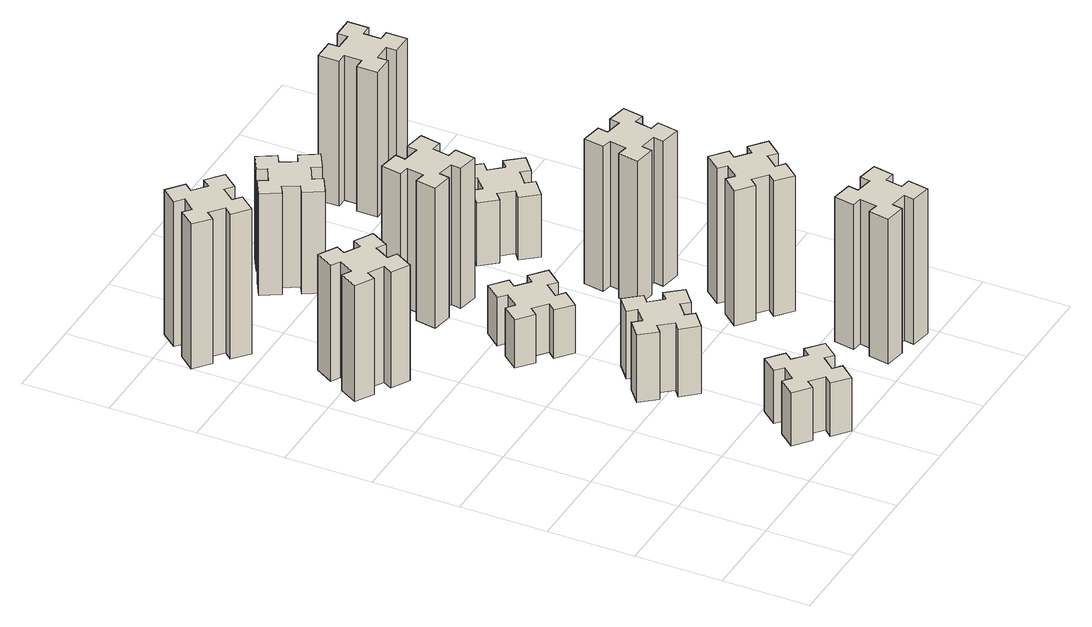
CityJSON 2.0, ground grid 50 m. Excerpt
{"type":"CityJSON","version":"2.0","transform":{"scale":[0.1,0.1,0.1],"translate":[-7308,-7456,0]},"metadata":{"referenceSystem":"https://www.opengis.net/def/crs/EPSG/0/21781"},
"CityObjects":{
"building1":{"type":"Building","attributes":{"class":"1000","function":"1000","usage":"1000","yearOfConstruction":2016,"roofType":"1000","measuredHeight":33,"storeysAboveGround":30,"storeysBelowGround":0},"geometry":[{"type":"Solid","lod":"1","boundaries":[[[[0,1,2,3,4,5,6,7,8,9,10,11,12,13,14,15,16,17,18,19]],[[17,16,20,21]],[[16,15,22,20]],[[15,14,23,22]],[[14,13,24,23]],[[13,12,25,24]],[[12,11,26,25]],[[11,10,27,26]],[[10,9,28,27]],[[9,8,29,28]],[[8,7,30,29]],[[7,6,31,30]],[[6,5,32,31]],[[5,4,33,32]],[[4,3,34,33]],[[3,2,35,34]],[[2,1,36,35]],[[1,0,37,36]],[[0,19,38,37]],[[19,18,39,38]],[[18,17,21,39]],[[24,25,26,27,28,29,30,31,32,33,34,35,36,37,38,39,21,20,22,23]]]]}]},
"building2":{"type":"Building","attributes":{"class":"1000","function":"1000","usage":"1000","yearOfConstruction":2016,"roofType":"1000","measuredHeight":72,"storeysAboveGround":30,"storeysBelowGround":0},"geometry":[{"type":"Solid","lod":"1","boundaries":[[[[40,41,42,43,44,45,46,47,48,49,50,51,52,53,54,55,56,57,58,59]],[[57,56,60,61]],[[56,55,62,60]],[[55,54,63,62]],[[54,53,64,63]],[[53,52,65,64]],[[52,51,66,65]],[[51,50,67,66]],[[50,49,68,67]],[[49,48,69,68]],[[48,47,70,69]],[[47,46,71,70]],[[46,45,72,71]],[[45,44,73,72]],[[44,43,74,73]],[[43,42,75,74]],[[42,41,76,75]],[[41,40,77,76]],[[40,59,78,77]],[[59,58,79,78]],[[58,57,61,79]],[[64,65,66,67,68,69,70,71,72,73,74,75,76,77,78,79,61,60,62,63]]]]}]},
"building3":{"type":"Building","attributes":{"class":"1000","function":"1000","usage":"1000","yearOfConstruction":2016,"roofType":"1000","measuredHeight":90,"storeysAboveGround":30,"storeysBelowGround":0},"geometry":[{"type":"Solid","lod":"1","boundaries":[[[[80,81,82,83,84,85,86,87,88,89,90,91,92,93,94,95,96,97,98,99]],[[97,96,100,101]],[[96,95,102,100]],[[95,94,103,102]],[[94,93,104,103]],[[93,92,105,104]],[[92,91,106,105]],[[91,90,107,106]],[[90,89,108,107]],[[89,88,109,108]],[[88,87,110,109]],[[87,86,111,110]],[[86,85,112,111]],[[85,84,113,112]],[[84,83,114,113]],[[83,82,115,114]],[[82,81,116,115]],[[81,80,117,116]],[[80,99,118,117]],[[99,98,119,118]],[[98,97,101,119]],[[104,105,106,107,108,109,110,111,112,113,114,115,116,117,118,119,101,100,102,103]]]]}]},
"building4":{"type":"Building","attributes":{"class":"1000","function":"1000","usage":"1000","yearOfConstruction":2016,"roofType":"1000","measuredHeight":42,"storeysAboveGround":30,"storeysBelowGround":0},"geometry":[{"type":"Solid","lod":"1","boundaries":[[[[120,121,122,123,124,125,126,127,128,129,130,131,132,133,134,135,136,137,138,139]],[[137,136,140,141]],[[136,135,142,140]],[[135,134,143,142]],[[134,133,144,143]],[[133,132,145,144]],[[132,131,146,145]],[[131,130,147,146]],[[130,129,148,147]],[[129,128,149,148]],[[128,127,150,149]],[[127,126,151,150]],[[126,125,152,151]],[[125,124,153,152]],[[124,123,154,153]],[[123,122,155,154]],[[122,121,156,155]],[[121,120,157,156]],[[120,139,158,157]],[[139,138,159,158]],[[138,137,141,159]],[[144,145,146,147,148,149,150,151,152,153,154,155,156,157,158,159,141,140,142,143]]]]}]},
"building5":{"type":"Building","attributes":{"class":"1000","function":"1000","usage":"1000","yearOfConstruction":2016,"roofType":"1000","measuredHeight":30,"storeysAboveGround":30,"storeysBelowGround":0},"geometry":[{"type":"Solid","lod":"1","boundaries":[[[[160,161,162,163,164,165,166,167,168,169,170,171,172,173,174,175,176,177,178,179]],[[177,176,180,181]],[[176,175,182,180]],[[175,174,183,182]],[[174,173,184,183]],[[173,172,185,184]],[[172,171,186,185]],[[171,170,187,186]],[[170,169,188,187]],[[169,168,189,188]],[[168,167,190,189]],[[167,166,191,190]],[[166,165,192,191]],[[165,164,193,192]],[[164,163,194,193]],[[163,162,195,194]],[[162,161,196,195]],[[161,160,197,196]],[[160,179,198,197]],[[179,178,199,198]],[[178,177,181,199]],[[184,185,186,187,188,189,190,191,192,193,194,195,196,197,198,199,181,180,182,183]]]]}]},
"building6":{"type":"Building","attributes":{"class":"1000","function":"1000","usage":"1000","yearOfConstruction":2016,"roofType":"1000","measuredHeight":87,"storeysAboveGround":30,"storeysBelowGround":0},"geometry":[{"type":"Solid","lod":"1","boundaries":[[[[200,201,202,203,204,205,206,207,208,209,210,211,212,213,214,215,216,217,218,219]],[[217,216,220,221]],[[216,215,222,220]],[[215,214,223,222]],[[214,213,224,223]],[[213,212,225,224]],[[212,211,226,225]],[[211,210,227,226]],[[210,209,228,227]],[[209,208,229,228]],[[208,207,230,229]],[[207,206,231,230]],[[206,205,232,231]],[[205,204,233,232]],[[204,203,234,233]],[[203,202,235,234]],[[202,201,236,235]],[[201,200,237,236]],[[200,219,238,237]],[[219,218,239,238]],[[218,217,221,239]],[[224,225,226,227,228,229,230,231,232,233,234,235,236,237,238,239,221,220,222,223]]]]}]},
"building7":{"type":"Building","attributes":{"class":"1000","function":"1000","usage":"1000","yearOfConstruction":2016,"roofType":"1000","measuredHeight":90,"storeysAboveGround":30,"storeysBelowGround":0},"geometry":[{"type":"Solid","lod":"1","boundaries":[[[[240,241,242,243,244,245,246,247,248,249,250,251,252,253,254,255,256,257,258,259]],[[257,256,260,261]],[[256,255,262,260]],[[255,254,263,262]],[[254,253,264,263]],[[253,252,265,264]],[[252,251,266,265]],[[251,250,267,266]],[[250,249,268,267]],[[249,248,269,268]],[[248,247,270,269]],[[247,246,271,270]],[[246,245,272,271]],[[245,244,273,272]],[[244,243,274,273]],[[243,242,275,274]],[[242,241,276,275]],[[241,240,277,276]],[[240,259,278,277]],[[259,258,279,278]],[[258,257,261,279]],[[264,265,266,267,268,269,270,271,272,273,274,275,276,277,278,279,261,260,262,263]]]]}]},
"building8":{"type":"Building","attributes":{"class":"1000","function":"1000","usage":"1000","yearOfConstruction":2016,"roofType":"1000","measuredHeight":63,"storeysAboveGround":30,"storeysBelowGround":0},"geometry":[{"type":"Solid","lod":"1","boundaries":[[[[280,281,282,283,284,285,286,287,288,289,290,291,292,293,294,295,296,297,298,299]],[[297,296,300,301]],[[296,295,302,300]],[[295,294,303,302]],[[294,293,304,303]],[[293,292,305,304]],[[292,291,306,305]],[[291,290,307,306]],[[290,289,308,307]],[[289,288,309,308]],[[288,287,310,309]],[[287,286,311,310]],[[286,285,312,311]],[[285,284,313,312]],[[284,283,314,313]],[[283,282,315,314]],[[282,281,316,315]],[[281,280,317,316]],[[280,299,318,317]],[[299,298,319,318]],[[298,297,301,319]],[[304,305,306,307,308,309,310,311,312,313,314,315,316,317,318,319,301,300,302,303]]]]}]},
"building9":{"type":"Building","attributes":{"class":"1000","function":"1000","usage":"1000","yearOfConstruction":2016,"roofType":"1000","measuredHeight":84,"storeysAboveGround":30,"storeysBelowGround":0},"geometry":[{"type":"Solid","lod":"1","boundaries":[[[[320,321,322,323,324,325,326,327,328,329,330,331,332,333,334,335,336,337,338,339]],[[337,336,340,341]],[[336,335,342,340]],[[335,334,343,342]],[[334,333,344,343]],[[333,332,345,344]],[[332,331,346,345]],[[331,330,347,346]],[[330,329,348,347]],[[329,328,349,348]],[[328,327,350,349]],[[327,326,351,350]],[[326,325,352,351]],[[325,324,353,352]],[[324,323,354,353]],[[323,322,355,354]],[[322,321,356,355]],[[321,320,357,356]],[[320,339,358,357]],[[339,338,359,358]],[[338,337,341,359]],[[344,345,346,347,348,349,350,351,352,353,354,355,356,357,358,359,341,340,342,343]]]]}]},
"building10":{"type":"Building","attributes":{"class":"1000","function":"1000","usage":"1000","yearOfConstruction":2016,"roofType":"1000","measuredHeight":90,"storeysAboveGround":30,"storeysBelowGround":0},"geometry":[{"type":"Solid","lod":"1","boundaries":[[[[360,361,362,363,364,365,366,367,368,369,370,371,372,373,374,375,376,377,378,379]],[[377,376,380,381]],[[376,375,382,380]],[[375,374,383,382]],[[374,373,384,383]],[[373,372,385,384]],[[372,371,386,385]],[[371,370,387,386]],[[370,369,388,387]],[[369,368,389,388]],[[368,367,390,389]],[[367,366,391,390]],[[366,365,392,391]],[[365,364,393,392]],[[364,363,394,393]],[[363,362,395,394]],[[362,361,396,395]],[[361,360,397,396]],[[360,379,398,397]],[[379,378,399,398]],[[378,377,381,399]],[[384,385,386,387,388,389,390,391,392,393,394,395,396,397,398,399,381,380,382,383]]]]}]},
"building11":{"type":"Building","attributes":{"class":"1000","function":"1000","usage":"1000","yearOfConstruction":2016,"roofType":"1000","measuredHeight":39,"storeysAboveGround":30,"storeysBelowGround":0},"geometry":[{"type":"Solid","lod":"1","boundaries":[[[[400,401,402,403,404,405,406,407,408,409,410,411,412,413,414,415,416,417,418,419]],[[417,416,420,421]],[[416,415,422,420]],[[415,414,423,422]],[[414,413,424,423]],[[413,412,425,424]],[[412,411,426,425]],[[411,410,427,426]],[[410,409,428,427]],[[409,408,429,428]],[[408,407,430,429]],[[407,406,431,430]],[[406,405,432,431]],[[405,404,433,432]],[[404,403,434,433]],[[403,402,435,434]],[[402,401,436,435]],[[401,400,437,436]],[[400,419,438,437]],[[419,418,439,438]],[[418,417,421,439]],[[424,425,426,427,428,429,430,431,432,433,434,435,436,437,438,439,421,420,422,423]]]]}]},
"building12":{"type":"Building","attributes":{"class":"1000","function":"1000","usage":"1000","yearOfConstruction":2016,"roofType":"1000","measuredHeight":90,"storeysAboveGround":30,"storeysBelowGround":0},"geometry":[{"type":"Solid","lod":"1","boundaries":[[[[440,441,442,443,444,445,446,447,448,449,450,451,452,453,454,455,456,457,458,459]],[[457,456,460,461]],[[456,455,462,460]],[[455,454,463,462]],[[454,453,464,463]],[[453,452,465,464]],[[452,451,466,465]],[[451,450,467,466]],[[450,449,468,467]],[[449,448,469,468]],[[448,447,470,469]],[[447,446,471,470]],[[446,445,472,471]],[[445,444,473,472]],[[444,443,474,473]],[[443,442,475,474]],[[442,441,476,475]],[[441,440,477,476]],[[440,459,478,477]],[[459,458,479,478]],[[458,457,461,479]],[[464,465,466,467,468,469,470,471,472,473,474,475,476,477,478,479,461,460,462,463]]]]}]}
},
"vertices":[
[876,193,0],[953,129,0],[914,83,0],[1006,6,0],[1083,98,0],[1037,136,0],[1102,213,0],[1148,174,0],[1225,266,0],[1133,343,0],[1094,297,0],[1018,362,0],[1056,408,0],[964,485,0],[887,393,0],[933,354,0],[869,278,0],[823,316,0],[746,224,0],[838,147,0],[869,278,330],[823,316,330],[933,354,330],[887,393,330],[964,485,330],[1056,408,330],[1018,362,330],[1094,297,330],[1133,343,330],[1225,266,330],[1148,174,330],[1102,213,330],[1037,136,330],[1083,98,330],[1006,6,330],[914,83,330],[953,129,330],[876,193,330],[838,147,330],[746,224,330],
[416,2367,0],[466,2454,0],[518,2424,0],[578,2528,0],[474,2588,0],[444,2536,0],[357,2586,0],[387,2638,0],[283,2698,0],[223,2594,0],[275,2564,0],[225,2477,0],[173,2507,0],[113,2403,0],[217,2343,0],[247,2395,0],[334,2345,0],[304,2293,0],[408,2233,0],[468,2337,0],[334,2345,720],[304,2293,720],[247,2395,720],[217,2343,720],[113,2403,720],[173,2507,720],[225,2477,720],[275,2564,720],[223,2594,720],[283,2698,720],[387,2638,720],[357,2586,720],[444,2536,720],[474,2588,720],[578,2528,720],[518,2424,720],[466,2454,720],[416,2367,720],[468,2337,720],[408,2233,720],
[136,3253,0],[213,3189,0],[174,3143,0],[266,3066,0],[343,3158,0],[297,3196,0],[362,3273,0],[408,3234,0],[485,3326,0],[393,3403,0],[354,3357,0],[278,3422,0],[316,3468,0],[224,3545,0],[147,3453,0],[193,3414,0],[129,3338,0],[83,3376,0],[6,3284,0],[98,3207,0],[129,3338,900],[83,3376,900],[193,3414,900],[147,3453,900],[224,3545,900],[316,3468,900],[278,3422,900],[354,3357,900],[393,3403,900],[485,3326,900],[408,3234,900],[362,3273,900],[297,3196,900],[343,3158,900],[266,3066,900],[174,3143,900],[213,3189,900],[136,3253,900],[98,3207,900],[6,3284,900],
[953,1202,0],[876,1137,0],[838,1183,0],[746,1106,0],[823,1014,0],[869,1053,0],[933,976,0],[887,938,0],[964,846,0],[1056,923,0],[1018,969,0],[1094,1033,0],[1133,987,0],[1225,1064,0],[1148,1156,0],[1102,1118,0],[1037,1194,0],[1083,1233,0],[1006,1325,0],[914,1248,0],[1037,1194,420],[1083,1233,420],[1102,1118,420],[1148,1156,420],[1225,1064,420],[1133,987,420],[1094,1033,420],[1018,969,420],[1056,923,420],[964,846,420],[887,938,420],[933,976,420],[869,1053,420],[823,1014,420],[746,1106,420],[838,1183,420],[876,1137,420],[953,1202,420],[914,1248,420],[1006,1325,420],
[1094,1877,0],[1018,1942,0],[1056,1988,0],[964,2065,0],[887,1973,0],[933,1934,0],[869,1858,0],[823,1896,0],[746,1804,0],[838,1727,0],[876,1773,0],[953,1709,0],[914,1663,0],[1006,1586,0],[1083,1678,0],[1037,1716,0],[1102,1793,0],[1148,1754,0],[1225,1846,0],[1133,1923,0],[1102,1793,300],[1148,1754,300],[1037,1716,300],[1083,1678,300],[1006,1586,300],[914,1663,300],[953,1709,300],[876,1773,300],[838,1727,300],[746,1804,300],[823,1896,300],[869,1858,300],[933,1934,300],[887,1973,300],[964,2065,300],[1056,1988,300],[1018,1942,300],[1094,1877,300],[1133,1923,300],[1225,1846,300],
[986,2534,0],[968,2435,0],[909,2446,0],[888,2327,0],[1007,2307,0],[1017,2366,0],[1115,2348,0],[1105,2289,0],[1223,2268,0],[1244,2387,0],[1185,2397,0],[1202,2495,0],[1261,2485,0],[1282,2603,0],[1164,2624,0],[1154,2565,0],[1055,2582,0],[1066,2641,0],[947,2662,0],[927,2544,0],[1055,2582,870],[1066,2641,870],[1154,2565,870],[1164,2624,870],[1282,2603,870],[1261,2485,870],[1202,2495,870],[1185,2397,870],[1244,2387,870],[1223,2268,870],[1105,2289,870],[1115,2348,870],[1017,2366,870],[1007,2307,870],[888,2327,870],[909,2446,870],[968,2435,870],[986,2534,870],[927,2544,870],[947,2662,870],
[1894,345,0],[1795,362,0],[1806,421,0],[1687,442,0],[1667,324,0],[1726,314,0],[1708,215,0],[1649,226,0],[1628,107,0],[1747,87,0],[1757,146,0],[1855,128,0],[1845,69,0],[1963,48,0],[1984,167,0],[1925,177,0],[1942,275,0],[2001,265,0],[2022,383,0],[1904,404,0],[1942,275,900],[2001,265,900],[1925,177,900],[1984,167,900],[1963,48,900],[1845,69,900],[1855,128,900],[1757,146,900],[1747,87,900],[1628,107,900],[1649,226,900],[1708,215,900],[1726,314,900],[1667,324,900],[1687,442,900],[1806,421,900],[1795,362,900],[1894,345,900],[1904,404,900],[2022,383,900],
[1106,3217,0],[1056,3304,0],[1108,3334,0],[1048,3438,0],[944,3378,0],[974,3326,0],[887,3276,0],[857,3328,0],[753,3268,0],[813,3164,0],[865,3194,0],[915,3107,0],[863,3077,0],[923,2973,0],[1027,3033,0],[997,3085,0],[1084,3135,0],[1114,3083,0],[1218,3143,0],[1158,3247,0],[1084,3135,630],[1114,3083,630],[997,3085,630],[1027,3033,630],[923,2973,630],[863,3077,630],[915,3107,630],[865,3194,630],[813,3164,630],[753,3268,630],[857,3328,630],[887,3276,630],[974,3326,630],[944,3378,630],[1048,3438,630],[1108,3334,630],[1056,3304,630],[1106,3217,630],[1158,3247,630],[1218,3143,630],
[1877,876,0],[1942,953,0],[1988,914,0],[2065,1006,0],[1973,1083,0],[1934,1037,0],[1858,1102,0],[1896,1148,0],[1804,1225,0],[1727,1133,0],[1773,1094,0],[1709,1018,0],[1663,1056,0],[1586,964,0],[1678,887,0],[1716,933,0],[1793,869,0],[1754,823,0],[1846,746,0],[1923,838,0],[1793,869,840],[1754,823,840],[1716,933,840],[1678,887,840],[1586,964,840],[1663,1056,840],[1709,1018,840],[1773,1094,840],[1727,1133,840],[1804,1225,840],[1896,1148,840],[1858,1102,840],[1934,1037,840],[1973,1083,840],[2065,1006,840],[1988,914,840],[1942,953,840],[1877,876,840],[1923,838,840],[1846,746,840],
[1657,1526,0],[1755,1508,0],[1745,1449,0],[1863,1428,0],[1884,1547,0],[1825,1557,0],[1842,1655,0],[1901,1645,0],[1922,1763,0],[1804,1784,0],[1794,1725,0],[1695,1742,0],[1706,1801,0],[1587,1822,0],[1567,1704,0],[1626,1694,0],[1608,1595,0],[1549,1606,0],[1528,1487,0],[1647,1467,0],[1608,1595,900],[1549,1606,900],[1626,1694,900],[1567,1704,900],[1587,1822,900],[1706,1801,900],[1695,1742,900],[1794,1725,900],[1804,1784,900],[1922,1763,900],[1901,1645,900],[1842,1655,900],[1825,1557,900],[1884,1547,900],[1863,1428,900],[1745,1449,900],[1755,1508,900],[1657,1526,900],[1647,1467,900],[1528,1487,900],
[1609,2333,0],[1673,2256,0],[1627,2218,0],[1704,2126,0],[1796,2203,0],[1758,2249,0],[1834,2313,0],[1873,2267,0],[1965,2344,0],[1888,2436,0],[1842,2398,0],[1777,2474,0],[1823,2513,0],[1746,2605,0],[1654,2528,0],[1693,2482,0],[1616,2417,0],[1578,2463,0],[1486,2386,0],[1563,2294,0],[1616,2417,390],[1578,2463,390],[1693,2482,390],[1654,2528,390],[1746,2605,390],[1823,2513,390],[1777,2474,390],[1842,2398,390],[1888,2436,390],[1965,2344,390],[1873,2267,390],[1834,2313,390],[1758,2249,390],[1796,2203,390],[1704,2126,390],[1627,2218,390],[1673,2256,390],[1609,2333,390],[1563,2294,390],[1486,2386,390],
[1775,3095,0],[1875,3095,0],[1875,3035,0],[1995,3035,0],[1995,3155,0],[1935,3155,0],[1935,3255,0],[1995,3255,0],[1995,3375,0],[1875,3375,0],[1875,3315,0],[1775,3315,0],[1775,3375,0],[1655,3375,0],[1655,3255,0],[1715,3255,0],[1715,3155,0],[1655,3155,0],[1655,3035,0],[1775,3035,0],[1715,3155,900],[1655,3155,900],[1715,3255,900],[1655,3255,900],[1655,3375,900],[1775,3375,900],[1775,3315,900],[1875,3315,900],[1875,3375,900],[1995,3375,900],[1995,3255,900],[1935,3255,900],[1935,3155,900],[1995,3155,900],[1995,3035,900],[1875,3035,900],[1875,3095,900],[1775,3095,900],[1775,3035,900],[1655,3035,900]
]}
